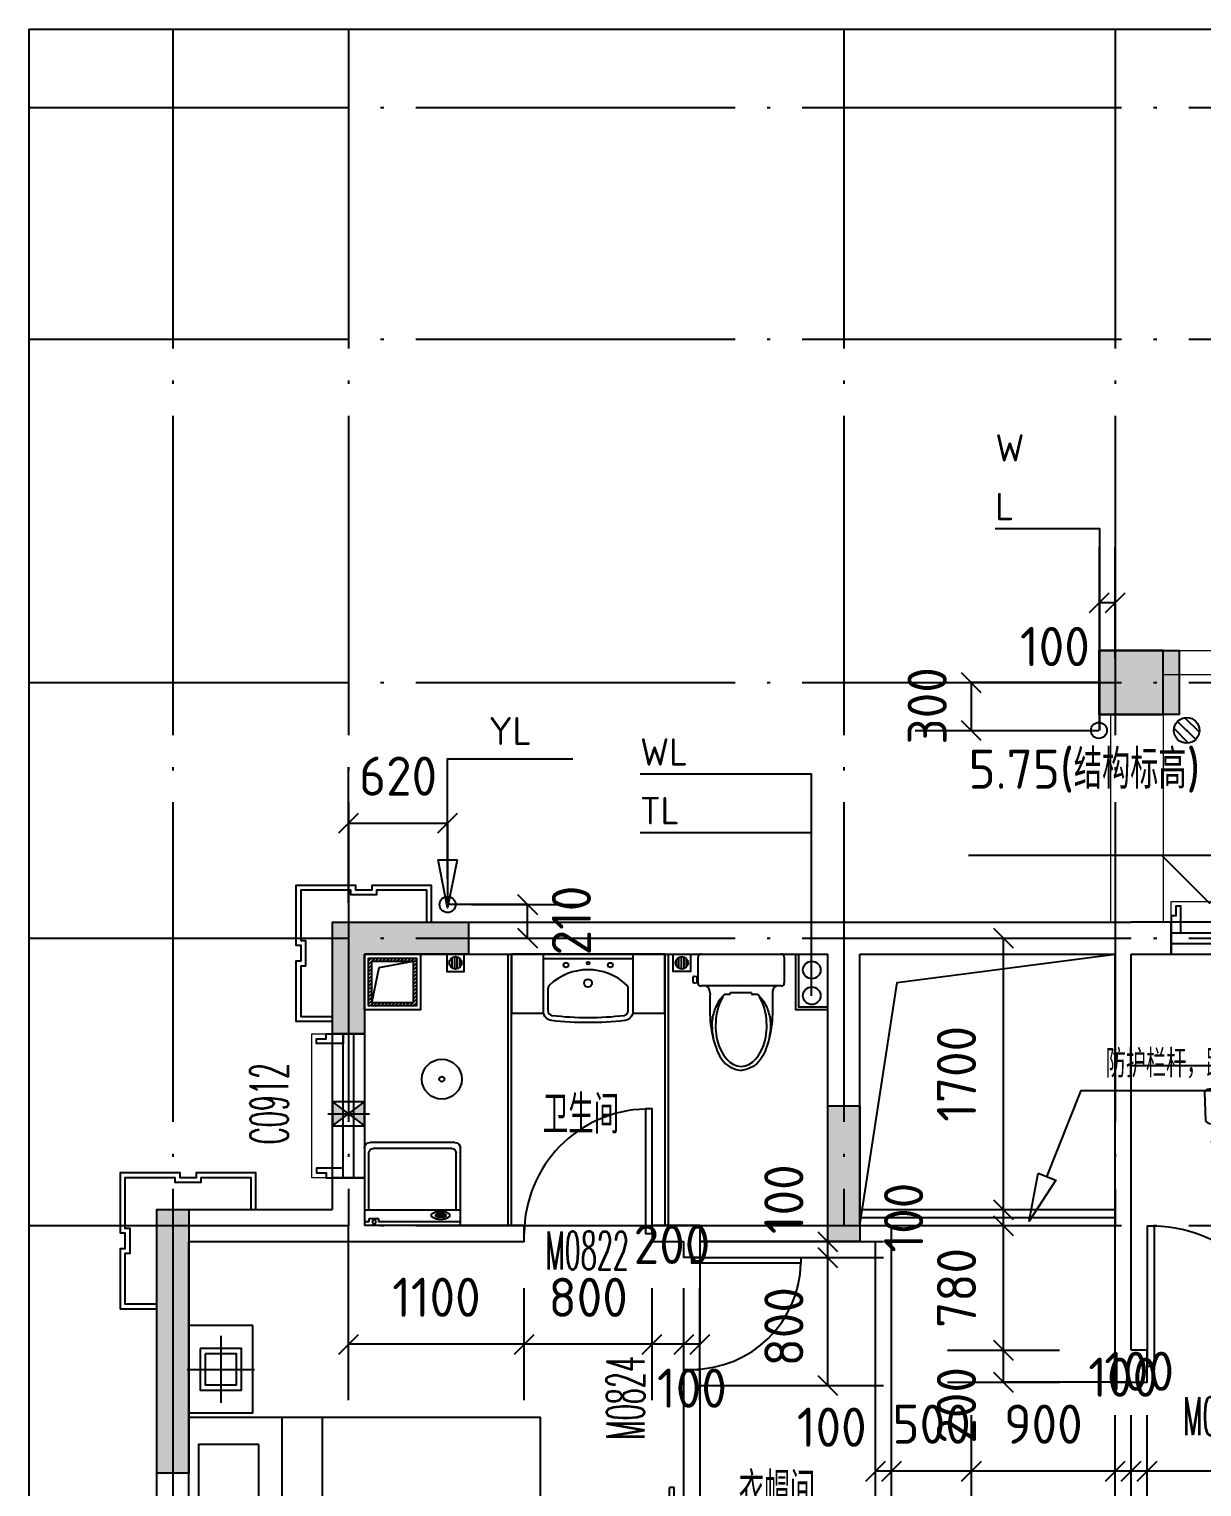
# Model space of a CAD drawing. Header units: millimetres. Extents: x -133666 to 880576, y -269375 to 86941.
# Drawn here: x -73655 to -66313, y -110025 to -100900 of the extents above; entities that cross this region are included whole.
import ezdxf
from ezdxf.enums import TextEntityAlignment as Align

# ---------------------------------------------------------------- set-up
doc = ezdxf.new("R2010")
doc.units = ezdxf.units.MM
doc.header["$LTSCALE"] = 1000
doc.linetypes.add('DASH', pattern=[0.35, 0.25, -0.1])
doc.linetypes.add('DOTE', pattern=[2.42, 2, -0.2, 0.02, -0.2])
doc.layers.get('0').update_dxf_attribs({"linetype": 'CONTINUOUS'})
doc.layers.add('0看线', color=9, linetype='CONTINUOUS', lineweight=0)
doc.layers.add('a-立面铝板造型', color=39, linetype='CONTINUOUS', lineweight=0)
for name, color, linetype in [('0石材', 30, 'CONTINUOUS'), ('0铝板', 34, 'CONTINUOUS'), ('0门窗套', 47, 'CONTINUOUS'), ('A-Lvtry', 5, 'CONTINUOUS'), ('AXIS_轴线_A', 1, 'DOTE'), ('COLU_柱墙_A', 2, 'CONTINUOUS'), ('COMP_栏杆_A', 163, 'CONTINUOUS'), ('DIM_标注_A', 3, 'CONTINUOUS'), ('DIM_标高_A', 3, 'CONTINUOUS'), ('DIM_符号_A', 3, 'CONTINUOUS'), ('EQU_厨卫设备_A', 6, 'CONTINUOUS'), ('EQU_活动家具_A', 237, 'CONTINUOUS'), ('HATCH_通用填充_A', 251, 'CONTINUOUS'), ('HOLE_厨卫空调洞口_A', 192, 'CONTINUOUS'), ('L18', 6, 'CONTINUOUS'), ('LINE_投影线_A', 7, 'CONTINUOUS'), ('LINE_细线_A', 9, 'CONTINUOUS'), ('LVTRY', 6, 'CONTINUOUS'), ('M门窗标号', 1, 'CONTINUOUS'), ('PUB_DIM', 3, 'CONTINUOUS'), ('STAIR_楼电梯_A', 9, 'CONTINUOUS'), ('TEXT_房间名称_A', 6, 'CONTINUOUS'), ('VPIPE-雨水', 4, 'DASH'), ('WALL_填充墙_A', 2, 'CONTINUOUS'), ('WIN_门窗_A', 4, 'CONTINUOUS'), ('洁具，厨具', 6, 'CONTINUOUS')]:
    doc.layers.add(name, color=color, linetype=linetype)
doc.styles.add('_TCH_DIM', font='SIMPLEX.shx', dxfattribs={"width": 0.7, "bigfont": 'GBCBIG.shx'})
doc.styles.add('_中哲汉字字母', font='ZZ中哲字母', dxfattribs={"width": 0.7, "bigfont": 'ZZ中哲汉字'})
doc.styles.add('CADReader_TextStyle', font='tssdeng.shx', dxfattribs={"height": 0.2, "bigfont": 'gbcbig.shx'})

# ---------------------------------------------------------------- blocks, each defined once
blk = doc.blocks.new('yueiaghj')
at = {"layer": '0石材'}
for points in [[(850, 4630), (850, 4860), (475, 4860), (475, 4830), (375, 4830), (375, 4860), (0, 4860), (0, 4485), (30, 4485), (30, 4385), (0, 4385), (0, 4010), (230, 4010)], [(820, 4630), (820, 4830), (505, 4830), (505, 4800), (345, 4800), (345, 4830), (30, 4830), (30, 4515), (60, 4515), (60, 4355), (30, 4355), (30, 4040), (230, 4040)], [(850, 230), (850, 0), (475, 0), (475, 30), (375, 30), (375, 0), (0, 0), (0, 375), (30, 375), (30, 475), (0, 475), (0, 850), (230, 850)], [(820, 230), (820, 30), (505, 30), (505, 60), (345, 60), (345, 30), (30, 30), (30, 345), (60, 345), (60, 505), (30, 505), (30, 820), (230, 820)]]:
    blk.add_lwpolyline(points, dxfattribs=at)
blk = doc.blocks.new('tgueuiisyeuuw')
at = {"layer": 'HATCH_通用填充_A'}
h = blk.add_hatch(color=256, dxfattribs=at)
h.dxf.hatch_style = 1
h.paths.add_polyline_path([(2740, -1590), (2740, -1990), (3140, -1990), (3140, -1590)])
at = {"layer": '0看线'}
for p, q in [((240, -1590), (240, -440)), ((310, -1590), (310, -440)), ((420, -1590), (420, -440)), ((440, -1590), (440, -440)), ((2740, -1590), (2740, -440)), ((2760, -1590), (2760, -440)), ((2870, -1590), (2870, -440)), ((2940, -1590), (2940, -440)), ((240, -1990), (240, -3870)), ((310, -3870), (310, -1990)), ((420, -3870), (420, -1990)), ((440, -1990), (440, -3870)), ((2740, -1990), (2740, -3870)), ((2760, -3870), (2760, -1990)), ((2870, -3870), (2870, -1990)), ((2940, -1990), (2940, -3870)), ((-810, -3740), (240, -3740)), ((2940, -3740), (3990, -3740)), ((-810, -3890), (240, -3890)), ((2940, -3890), (3990, -3890))]:
    blk.add_line(p, q, dxfattribs=at)
for points in [[(-1140, -4140), (-1140, -5440)], [(-810, -4140), (-810, -5440)], [(3990, -4140), (3990, -5440)], [(4320, -4140), (4320, -5440)]]:
    blk.add_lwpolyline(points, dxfattribs=at)
at = {"layer": '0铝板'}
for points in [[(990, -120), (2190, -120), (2190, -240), (990, -240), (990, -120)], [(1265, -240), (1265, -150), (1315, -150), (1315, -180), (1365, -180), (1365, -150), (1415, -150), (1415, -180), (1465, -180), (1465, -150), (1515, -150), (1515, -180), (1565, -180), (1565, -150), (1590, -150)], [(1915, -240), (1915, -150), (1865, -150), (1865, -180), (1815, -180), (1815, -150), (1765, -150), (1765, -180), (1715, -180), (1715, -150), (1665, -150), (1665, -180), (1615, -180), (1615, -150), (1590, -150)]]:
    blk.add_lwpolyline(points, dxfattribs=at)
at = {"layer": 'COLU_柱墙_A', "linetype": 'Continuous'}
for points in [[(440, -40), (440, -440), (40, -440), (40, -40), (440, -40)], [(3140, -40), (3140, -440), (2740, -440), (2740, -40), (3140, -40)], [(440, -1590), (440, -1990), (40, -1990), (40, -1590), (440, -1590)], [(3140, -1590), (3140, -1990), (2740, -1990), (2740, -1590), (3140, -1590)], [(-810, -4140), (-810, -3740), (-1210, -3740), (-1210, -4140), (-810, -4140)], [(4390, -4140), (4390, -3740), (3990, -3740), (3990, -4140), (4390, -4140)]]:
    blk.add_lwpolyline(points, dxfattribs=at)
at = {"layer": 'STAIR_楼电梯_A'}
for p, q in [((440, -1790), (1460, -1790)), ((1460, -1790), (500, -1790)), ((1440, -1790), (1440, -3870)), ((1460, -1790), (1460, -3870)), ((1720, -1790), (1460, -1790)), ((1570, -1790), (1570, -3870)), ((1610, -1790), (1570, -1790)), ((1590, -2974.2), (1590, -1790)), ((1590, -1790), (1590, -3870)), ((1590, -2974.2), (1590, -1790)), ((1590, -1790), (1590, -2974.2)), ((1590, -1790), (1590, -3870)), ((1610, -1790), (1610, -3870)), ((1720, -1790), (2740, -1790)), ((1720, -1790), (1720, -3870)), ((1730, -1790), (2680, -1790)), ((1740, -1790), (1740, -3870)), ((1440, -2050), (440, -2050)), ((1740, -2050), (2740, -2050)), ((1440, -2310), (440, -2310)), ((1740, -2310), (2740, -2310)), ((2212.1, -2615.1), (2740, -2310.3)), ((2238.9, -2715.1), (2740, -2425.8)), ((1440, -2570), (440, -2570)), ((1740, -2570), (2290.2, -2570)), ((2100.6, -2794.9), (2054.4, -2622.6)), ((2054.4, -2622.6), (2260.5, -2795.5)), ((2260.5, -2795.5), (2212.1, -2615.1)), ((2490.2, -2570), (2740, -2570)), ((1590, -2974.2), (2073.8, -2694.9)), ((1590, -3089.7), (2100.6, -2794.9)), ((1440, -2830), (440, -2830)), ((1740, -2830), (1839.8, -2830)), ((2039.8, -2830), (2740, -2830)), ((1440, -3090), (440, -3090)), ((1590, -3870), (1590, -3089.7)), ((1590, -3870), (1590, -3089.7)), ((1590, -3089.7), (1590, -3870)), ((1740, -3090), (2740, -3090)), ((1440, -3350), (440, -3350)), ((1740, -3350), (2740, -3350)), ((1440, -3610), (440, -3610)), ((1740, -3610), (2740, -3610)), ((1460, -3870), (440, -3870)), ((1720, -3870), (1460, -3870)), ((1720, -3870), (2740, -3870))]:
    blk.add_line(p, q, dxfattribs=at)
at = {"layer": 'WALL_填充墙_A', "linetype": 'Continuous'}
blk.add_lwpolyline([(2740, -440), (2740, -240), (440, -240), (440, -440), (2740, -440)], dxfattribs=at)
blk = doc.blocks.new('mct-tl')
at = {"layer": '0门窗套'}
blk.add_lwpolyline([(60, 0), (60, -166.7), (30, -166.7), (30, -106.7), (0, -106.7), (0, 0), (60, 0)], dxfattribs=at)
blk = doc.blocks.new('hgjjujsg')
at = {"layer": '0看线'}
for points in [[(5580, -396.7), (5580, -200), (6480, -200), (6480, -396.7)], [(10280, -396.7), (10280, -200), (9380, -200), (9380, -396.7)], [(396.7, -1930), (200, -1930), (200, -1030), (396.7, -1030)], [(15463.3, -2030), (15660, -2030), (15660, -1030), (15463.3, -1030)]]:
    blk.add_lwpolyline(points, dxfattribs=at)
at = {"layer": '0石材'}
for points in [[(950, -330), (950, -100), (575, -100), (575, -130), (475, -130), (475, -100), (100, -100), (100, -475), (130, -475), (130, -575), (100, -575), (100, -950), (330, -950)], [(920, -330), (920, -130), (605, -130), (605, -160), (445, -160), (445, -130), (130, -130), (130, -445), (160, -445), (160, -605), (130, -605), (130, -920), (330, -920)], [(14910, -330), (14910, -100), (15285, -100), (15285, -130), (15385, -130), (15385, -100), (15760, -100), (15760, -475), (15730, -475), (15730, -575), (15760, -575), (15760, -950), (15530, -950)], [(14940, -330), (14940, -130), (15255, -130), (15255, -160), (15415, -160), (15415, -130), (15730, -130), (15730, -445), (15700, -445), (15700, -605), (15730, -605), (15730, -920), (15530, -920)]]:
    blk.add_lwpolyline(points, dxfattribs=at)
at = {"layer": '0门窗套', "xscale": -1}
for p, rotation in [((5580, -396.7), 180), ((9380, -396.7), 180), ((396.7, -1930), 270)]:
    blk.add_blockref('mct-tl', p, dxfattribs=dict(at, rotation=rotation))
at = {"layer": '0门窗套'}
for p, rotation in [((6480, -396.7), 180), ((10280, -396.7), 180), ((15463.3, -2030), 90)]:
    blk.add_blockref('mct-tl', p, dxfattribs=dict(at, rotation=rotation))
at = {"layer": '0门窗套', "extrusion": (0, 0, -1), "xscale": -1, "zscale": -1, "rotation": 90}
blk.add_blockref('mct-tl', (-396.7, -1030), dxfattribs=at)
at = {"layer": '0门窗套', "extrusion": (0, 0, -1), "zscale": -1, "rotation": 270}
blk.add_blockref('mct-tl', (-15463.3, -1030), dxfattribs=at)
blk = doc.blocks.new('A$C43C32891')
at = {"layer": 'EQU_活动家具_A'}
for p, q in [((410, 2950), (10, 2950)), ((410, 2400), (410, 2950)), ((210, 2885), (210, 2465)), ((0, 2675), (420, 2675)), ((410, 2400), (10, 2400)), ((592.3, 2375), (592.3, 575)), ((844.1, 2375), (844.1, 575)), ((3019.3, 1015), (3019.3, 1935)), ((3019.3, 1015), (3019.3, 1935)), ((3049.3, 1935), (3019.3, 1935)), ((3049.3, 1015), (3049.3, 1935)), ((3049.3, 1856.2), (3068.2, 1856.2)), ((3068.2, 1093.8), (3068.2, 1856.2)), ((3068.2, 1856.2), (3110, 1804.4)), ((3110, 1804.4), (3110, 1145.6)), ((3068.2, 1093.8), (3110, 1145.6)), ((3049.3, 1015), (3019.3, 1015)), ((3049.3, 1093.8), (3068.2, 1093.8)), ((410, 550), (10, 550)), ((410, 550), (410, 0)), ((210, 65), (210, 485)), ((0, 275), (420, 275)), ((410, 0), (10, 0))]:
    blk.add_line(p, q, dxfattribs=at)
for points in [[(80, 2805), (80, 2545), (340, 2545), (340, 2805)], [(10, 575), (10, 2375), (2210, 2375), (2210, 575)], [(447.1, 2204.9), (70.7, 2204.9), (70.7, 1504.6), (447.1, 1504.6)], [(447.1, 745.1), (70.7, 745.1), (70.7, 1445.4), (447.1, 1445.4)], [(80, 145), (80, 405), (340, 405), (340, 145)]]:
    blk.add_lwpolyline(points, close=True, dxfattribs=at)
for points in [[(112.5, 2772.5), (112.5, 2577.5), (307.5, 2577.5), (307.5, 2772.5), (112.5, 2772.5)], [(112.5, 177.5), (112.5, 372.5), (307.5, 372.5), (307.5, 177.5), (112.5, 177.5)]]:
    blk.add_lwpolyline(points, dxfattribs=at)
blk = doc.blocks.new('A$C34F157F5')
at = {"layer": 'EQU_活动家具_A'}
for p, q in [((0, 1256.2), (1650, 1256.2, 0)), ((0, 556.2), (0, 1256.2)), ((1650, 1256.2, 0), (1650, 556.2, 0)), ((1650, 556.2, 0), (0, 556.2)), ((1262.5, 556.2, 0), (1594.6, 556.2, 0)), ((459.5, 391.3, 0), (464.5, 214.1, 0)), ((508.4, 411.6, 0), (508.9, 405, 0)), ((518.3, 394.7, 0), (533.3, 219.1, 0)), ((982.5, 394.7, 0), (967.4, 219.1, 0)), ((992.4, 411.6, 0), (991.8, 405, 0)), ((992.4, 411.6, 0), (992, 405.1, 0)), ((1041.3, 391.3, 0), (1036.2, 214.1, 0))]:
    blk.add_line(p, q, dxfattribs=at)
for centre, major_axis, start_param, end_param in [((609.2, 419.5, 0), (101.2, 0), 1.851945, 3.228859), ((750.4, -118.6, 0), (-713.4, 0), 4.472843, 4.951935), ((891.6, 419.5, 0), (-101.2, 0), 3.054326, 4.43124), ((489.7, 382.1, 0), (31.9, 0), 0.454538, 2.814934), ((1011.1, 382.1, 0), (-31.9, 0), 3.468251, 5.828647), ((498, 226.4, 0), (36.2, 0), 3.528295, 6.058626), ((726.5, 228.6, 0), (202.4, 0), 3.269608, 3.599082), ((777.1, 228.6, 0), (-202.4, 0), 2.68114, 3.000304), ((1002.7, 226.4, 0), (36.2, 0), 3.366152, 5.896483), ((590.7, 80, 0), (-87.4, 0), -1.040344, 1.040344), ((750.4, 633.2, 0), (574.5, 0), 4.349517, 5.075261), ((910.1, 80, 0), (-87.4, 0), 2.101249, 4.181937), ((750.4, 1428.4, 0), (1581.5, 0), 4.583073, 4.841705)]:
    blk.add_ellipse(centre, major_axis=major_axis, ratio=0.903226, start_param=start_param, end_param=end_param, dxfattribs=at)
blk = doc.blocks.new('卫生间排气孔')
at = {"ltscale": 0.1}
for points in [[(-100, -75), (0, 0), (-100, 75)], [(100, -75), (0, 0), (100, 75)]]:
    blk.add_hatch(color=256, dxfattribs=at).paths.add_polyline_path(points)
for p, q in [((130, 0), (-130, 0)), ((100, 75), (-100, -75)), ((100, -75), (-100, 75))]:
    blk.add_line(p, q, dxfattribs=at)
blk.add_lwpolyline([(100, -75), (-100, -75), (-100, 75), (100, 75)], close=True, dxfattribs=at)
blk = doc.blocks.new('烟道')
at = {"layer": 'LVTRY', "ltscale": 5}
h = blk.add_hatch(dxfattribs=at)
h.set_pattern_fill('ANSI31', color=256, scale=10)
h.set_pattern_definition([(45, (0, 0), (-11.22532015, 11.22532015), [])])
h.paths.add_polyline_path([(307693, 358140), (307693, 357840), (307993, 357840), (307993, 358140)])
h.paths.add_polyline_path([(307973, 358120), (307973, 357860), (307713, 357860), (307713, 358120)], flags=16)
at = {"layer": 'LINE_投影线_A'}
blk.add_lwpolyline([(307713, 357860), (307759.5, 358081), (307973, 358120)], dxfattribs=at)
at = {"layer": 'LVTRY', "ltscale": 5}
for points in [[(307668, 358165), (308018, 358165), (308018, 357815), (307668, 357815)], [(307693, 358140), (307993, 358140), (307993, 357840), (307693, 357840)], [(307713, 358120), (307973, 358120), (307973, 357860), (307713, 357860)]]:
    blk.add_lwpolyline(points, close=True, dxfattribs=at)
blk = doc.blocks.new('座便')
for p, q in [((-270, -200), (-270, -40)), ((-250, -20), (250, -20)), ((270, -40), (270, -200)), ((-303.5, -170.5), (-303.5, -190.2)), ((-303.5, -170.5), (-303.5, -190.2)), ((-270, -162.3), (-292.7, -160.5)), ((-270, -162.3), (-292.7, -160.5)), ((-276.1, -198.8), (-276.1, -161.8)), ((-276.1, -198.8), (-276.1, -161.8)), ((-292.7, -200.1), (-270, -198.4)), ((-292.7, -200.1), (-270, -198.4)), ((-221.7, -220), (-250, -220)), ((221.7, -220), (-221.7, -220)), ((221.7, -220), (-221.7, -220)), ((-77.3, -272.6), (-100.5, -272.6)), ((-77.3, -272.6), (-100.5, -272.6)), ((-69.3, -262), (-69.3, -264.6)), ((65.1, -262), (-69.3, -262)), ((-69.3, -262), (-69.3, -264.6)), ((65.1, -262), (-69.3, -262)), ((65.1, -264.6), (65.1, -262)), ((65.1, -264.6), (65.1, -262)), ((100.5, -272.6), (73.1, -272.6)), ((100.5, -272.6), (73.1, -272.6)), ((250, -220), (221.7, -220))]:
    blk.add_line(p, q)
for centre, radius, start, end in [((-250, -40), 20, 90, 180), ((250, -40), 20, 0, 90), ((250, -40), 20, 0, 90), ((-293.5, -170.5), 10, 85.56158, 180), ((-293.5, -170.5), 10, 85.56158, 180), ((-293.5, -190.2), 10, 180, 274.43842), ((-293.5, -190.2), 10, 180, 274.43842), ((-250, -200), 20, 180, 270), ((-238.3, -260.4), 43.7, 351.37849, 67.65047), ((-100.5, -280.6), 8, 90, 145.22779), ((-100.5, -280.6), 8, 90, 145.22779), ((-77.3, -264.6), 8, 270, 0), ((-77.3, -264.6), 8, 270, 0), ((73.1, -264.6), 8, 180, 270), ((73.1, -264.6), 8, 180, 270), ((100.5, -280.6), 8, 34.77221, 90), ((100.5, -280.6), 8, 34.77221, 90), ((238.3, -260.4), 43.7, 112.34953, 188.62151), ((250, -200), 20, 270, 0)]:
    blk.add_arc(centre, radius, start, end)
blk.add_ellipse((0, -466.8), major_axis=(0, 256.5), ratio=0.624298, start_param=0.73236, end_param=5.550825)
for points, knots in [([(-195.1, -266.9), (-196.6, -324.4), (-199.4, -436.2), (-170.6, -586.5), (-119.1, -698.5), (-49.6, -739.9), (-14.2, -746.4), (0, -749)], [0, 0, 0, 0, 171.873008, 333.949451, 459.747669, 524.048243, 567.39816, 567.39816, 567.39816, 567.39816]), ([(195.1, -266.9), (196.6, -324.4), (199.4, -436.2), (170.6, -586.5), (119.1, -698.5), (49.6, -739.9), (14.2, -746.4), (0, -749)], [0, 0, 0, 0, 171.873008, 333.949451, 459.747669, 524.048243, 567.39816, 567.39816, 567.39816, 567.39816]), ([(-107.1, -276), (-116.1, -285.9), (-144.6, -317.3), (-174.9, -382.8), (-187.7, -466.4), (-179.2, -520.4), (-175, -546.4)], [0, 0, 0, 0, 40.186691, 126.909564, 211.63779, 290.070492, 290.070492, 290.070492, 290.070492]), ([(-107.1, -276), (-116.1, -285.9), (-144.6, -317.3), (-174.9, -382.8), (-187.7, -466.4), (-179.2, -520.4), (-175, -546.4)], [0, 0, 0, 0, 40.186691, 126.909564, 211.63779, 290.070492, 290.070492, 290.070492, 290.070492]), ([(107.1, -276), (116.1, -285.9), (144.6, -317.3), (174.9, -382.8), (187.7, -466.4), (179.2, -520.4), (175, -546.4)], [0, 0, 0, 0, 40.186691, 126.909564, 211.63779, 290.070492, 290.070492, 290.070492, 290.070492]), ([(107.1, -276), (116.1, -285.9), (144.6, -317.3), (174.9, -382.8), (187.7, -466.4), (179.2, -520.4), (175, -546.4)], [0, 0, 0, 0, 40.186691, 126.909564, 211.63779, 290.070492, 290.070492, 290.070492, 290.070492])]:
    blk.add_open_spline(points, degree=3, knots=knots)
blk = doc.blocks.new('A$C1AB4679B')
at = {"layer": '洁具，厨具'}
for p, q in [((0, 520), (600, 520)), ((0, 520), (0, 34)), ((0, 495.6), (512.5, 495.6)), ((90.6, 460.1), (90.6, 452.9)), ((154.4, 460.9), (154.3, 452.9)), ((512.5, 475.3), (512.5, 496.2)), ((570.4, 475.3), (512.5, 475.3)), ((570.4, 496.2), (570.4, 475.3)), ((570.4, 495.6), (600, 495.6)), ((600, 34), (600, 520)), ((600, 421.5), (0, 421.5)), ((26.2, 421.8), (26.2, 64.6)), ((102.2, 443.1), (102.2, 454.4)), ((102.2, 454.4), (147.1, 454.4)), ((147.1, 443.1), (102.2, 443.1)), ((147.1, 454.4), (147.1, 443.1)), ((573.8, 421.8), (573.8, 64.6)), ((54.1, 37.4), (545.9, 37.4)), ((34.8, 0), (565.2, 0))]:
    blk.add_line(p, q, dxfattribs=at)
at = {"layer": '洁具，厨具', "extrusion": (0, 0, -1)}
for centre, major_axis, start_param, end_param in [((79.6, 455.7), (13.3, 0), 3.141593, 3.873931), ((100.7, 437.1), (-41.6, 0), 0.732338, 1.139097), ((114.9, 407.1), (75.5, 0), 4.28069, 4.523836), ((93.4, 460.1), (2.81, 0), 3.141593, 4.155445), ((107.1, 438.5), (28.7, 0), 4.155445, 4.45996), ((107.1, 431.4), (28.7, 0), 4.155445, 4.45996), ((116.3, 403.5), (65.7, 0), 4.45996, 4.605954), ((116.3, 396.4), (-65.7, 0), 1.318367, 1.464361), ((124.2, 359.2), (-125.2, 0), 1.382244, 1.570796), ((122.5, 347.3), (123.5, 0), 4.605954, 4.712389), ((122.5, 340.1), (123.5, 0), 4.605954, 4.712389), ((122.5, 347.3), (-123.5, 0), 1.570796, 1.677231), ((122.5, 340.1), (-123.5, 0), 1.570796, 1.677231), ((124.2, 359.2), (125.2, 0), -1.570796, -1.382244), ((128.6, 403.5), (-65.7, 0), 1.677231, 1.823226), ((128.6, 396.4), (65.7, 0), -1.464361, -1.318367), ((137.8, 438.5), (-28.7, 0), 1.823226, 2.127741), ((137.8, 431.4), (-28.7, 0), 1.823226, 2.127741), ((133.5, 407.1), (-75.5, 0), 1.759349, 2.002495), ((151.5, 460.1), (-2.81, 0), 2.127741, 3.141593), ((151.5, 460.1), (-2.81, 0), 3.141593, 3.4548), ((147.7, 437.1), (41.6, 0), -1.139097, -0.732338), ((168.8, 455.7), (13.3, 0), -0.732338, 0), ((539.9, 496.2), (12.2, 0), 3.141593, 9.424778), ((79.6, 455.7), (13.3, 0), 2.409254, 3.141593), ((100.7, 474.3), (-41.6, 0), -1.139097, -0.732338), ((114.9, 504.3), (75.5, 0), 1.759349, 2.002495), ((93.4, 452.9), (2.81, 0), 3.141593, 4.155445), ((93.4, 452.9), (2.81, 0), 2.127741, 3.141593), ((107.1, 474.5), (28.7, 0), 1.823226, 2.127741), ((116.3, 509.4), (-65.7, 0), -1.35331, -1.318367), ((124.2, 552.2), (-125.2, 0), 4.712389, 4.900942), ((124.2, 552.2), (125.2, 0), 1.382244, 1.570796), ((137.8, 474.5), (28.7, 0), 1.013852, 1.240658), ((133.5, 504.3), (-75.5, 0), 4.28069, 4.523836), ((151.5, 452.9), (-2.81, 0), 2.127741, 3.141593), ((151.5, 452.9), (-2.81, 0), 3.141593, 4.155445), ((147.7, 474.3), (41.6, 0), 0.732338, 1.139097), ((168.8, 455.7), (-13.3, 0), 3.141593, 3.873931), ((34.8, 34), (-34.8, 0), 4.712389, 6.283185), ((54.1, 64.6), (-27.8, 0), -1.570796, 0), ((545.9, 64.6), (-27.8, 0), 3.141593, 4.712389), ((565.2, 34), (-34.8, 0), 3.141593, 4.712389)]:
    blk.add_ellipse(centre, major_axis=major_axis, ratio=0.978714, start_param=start_param, end_param=end_param, dxfattribs=at)
blk = doc.blocks.new('fhhrthrtjrtjrt')
at = {"layer": 'EQU_厨卫设备_A'}
h = blk.add_hatch(dxfattribs=at)
h.set_pattern_fill('ANSI31', color=256, scale=10, angle=225, style=0)
h.set_pattern_definition([(270, (211505.133, -5066206.199), (-15.875, -9e-15), [])])
edge = h.paths.add_edge_path()
edge.add_arc((-292970.6, 324146), 39.3, 180, 540)
h = blk.add_hatch(dxfattribs=at)
h.set_pattern_fill('ANSI31', color=256, scale=10, angle=225, style=0)
h.set_pattern_definition([(270, (193430.301, -5066206.199), (-15.875, -9e-15), [])])
edge = h.paths.add_edge_path()
edge.add_arc((-291554.1, 324146), 39.3, 0, 360, ccw=False)
at = {"layer": 'COMP_栏杆_A'}
for p, q in [((-290440.3, 322601), (-288840.3, 322601)), ((-290440.3, 322551), (-288840.3, 322551)), ((-290440.3, 322501), (-288840.3, 322501))]:
    blk.add_line(p, q, dxfattribs=at)
at = {"layer": 'EQU_厨卫设备_A'}
for p, q in [((-288381.6, 325521.8), (-288472.1, 325612.3)), ((-288336.4, 325544.5), (-288449.5, 325657.6)), ((-288313.7, 325589.7), (-288404.2, 325680.2)), ((-292640.3, 322501), (-292640.3, 324201)), ((-292620.3, 322501), (-292620.3, 324201)), ((-291660.3, 324201), (-291660.3, 322501)), ((-291640.3, 324201), (-291640.3, 322501))]:
    blk.add_line(p, q, dxfattribs=at)
for points in [[(-292915.6, 324201), (-293025.6, 324201), (-293025.6, 324091), (-292915.6, 324091)], [(-291609.1, 324201), (-291499.1, 324201), (-291499.1, 324091), (-291609.1, 324091)]]:
    blk.add_lwpolyline(points, close=True, dxfattribs=at)
for points in [[(-291861.1, 323831), (-291660.3, 323831), (-291660.3, 324201), (-292620.3, 324201), (-292620.3, 323831), (-292419.5, 323831)], [(-290640.3, 323851), (-290840.3, 323851), (-290840.3, 324201)], [(-290640.3, 323869), (-290822.3, 323869), (-290822.3, 324201)]]:
    blk.add_lwpolyline(points, dxfattribs=at)
for centre, radius in [((-288392.9, 325601), 80), ((-292970.6, 324146), 39.3), ((-291554.1, 324146), 39.3), ((-290740.3, 324101), 55), ((-290740.3, 323940), 55), ((-293056.6, 323418), 125), ((-293056.6, 323418), 16)]:
    blk.add_circle(centre, radius, dxfattribs=at)
blk.add_point((-288392.9, 325601), dxfattribs=at)
at = {"layer": 'LINE_细线_A'}
blk.add_lwpolyline([(-290440.3, 322501), (-290205.3, 324023.1), (-288840.3, 324201)], dxfattribs=at)
at = {"layer": 'VPIPE-雨水', "linetype": 'Continuous'}
blk.add_circle((-288942.9, 325601, 0), 50, dxfattribs=at)
at = {"layer": 'WALL_填充墙_A', "linetype": 'Continuous'}
for points in [[(-293540.3, 324201), (-293540.3, 323701), (-293740.3, 323701), (-293740.3, 324401)], [(-293740.3, 324401), (-290540.3, 324401)], [(-290540.3, 324401), (-288740.3, 324401)], [(-288740.3, 324201), (-288490.3, 324201), (-288490.3, 324401), (-288740.3, 324401)], [(-293540.3, 324201), (-290640.3, 324201)], [(-290640.3, 322501), (-290640.3, 324201)], [(-290440.3, 322501), (-290440.3, 324201)], [(-290440.3, 324201), (-288840.3, 324201)], [(-288840.3, 321521), (-288840.3, 324201)], [(-288740.3, 321721), (-288740.3, 324201)], [(-293740.3, 322601), (-293740.3, 322801), (-293540.3, 322801), (-293540.3, 322501)], [(-294840.3, 318201), (-294840.3, 322601)], [(-294840.3, 322601), (-293740.3, 322601)], [(-293640.3, 322401), (-292540.3, 322401), (-292540.3, 322501), (-293540.3, 322501)], [(-291440.3, 322501), (-291740.3, 322501), (-291740.3, 322401), (-291540.3, 322401)], [(-291440.3, 322501), (-290640.3, 322501)], [(-290440.3, 322501), (-290240.3, 322501)], [(-290240.3, 319641), (-290240.3, 322501)], [(-294640.3, 318401), (-294640.3, 322401)], [(-294640.3, 322401), (-293640.3, 322401)], [(-291440.3, 322401), (-291440.3, 322301), (-291540.3, 322301), (-291540.3, 322401)], [(-291440.3, 322401), (-290540.3, 322401)], [(-290540.3, 322401), (-290340.3, 322401)], [(-290340.3, 319641), (-290340.3, 322401)], [(-288840.3, 321521), (-288640.5, 321521), (-288640.5, 321721), (-288740.3, 321721)], [(-291540.3, 319541), (-291540.3, 321601), (-291440.3, 321601), (-291440.3, 319641)]]:
    blk.add_lwpolyline(points, dxfattribs=at)
at = {"layer": 'WIN_门窗_A', "linetype": 'Continuous'}
for points in [[(-287590.3, 324201), (-287590.3, 324401), (-288490.3, 324401), (-288490.3, 324201), (-287590.3, 324201)], [(-288490.3, 324334.4), (-287590.3, 324334.4)], [(-288490.3, 324267.7), (-287590.3, 324267.7)], [(-293540.3, 323701), (-293540.3, 322801), (-293740.3, 322801), (-293740.3, 323701), (-293540.3, 323701)], [(-293673.6, 322801), (-293673.6, 323701)], [(-293606.9, 322801), (-293606.9, 323701)], [(-291740.3, 322451), (-291740.3, 323231), (-291780.3, 323231), (-291780.3, 322451), (-291740.3, 322451)], [(-288595.5, 321621), (-288595.5, 322498.5), (-288640.5, 322498.5), (-288640.5, 321621), (-288595.5, 321621)], [(-290807.8, 322301), (-290807.8, 322266), (-291490.3, 322266), (-291490.3, 322301), (-290807.8, 322301)]]:
    blk.add_lwpolyline(points, dxfattribs=at)
for centre, radius, start, end in [((-291760.3, 322451), 780, 91.46928, 180), ((-288618, 321621), 877.5, 0, 88.53072), ((-291490.3, 322283.5), 682.5, 270, 358.53072)]:
    blk.add_arc(centre, radius, start, end, dxfattribs=at)
at = {"layer": '洁具，厨具'}
for p, q in [((-291860.3, 324172), (-292420.3, 324172)), ((-292391.6, 323844.6), (-292391.6, 323986.4)), ((-291889.4, 323844.6), (-291889.4, 323986.7))]:
    blk.add_line(p, q, dxfattribs=at)
blk.add_lwpolyline([(-291909.9, 323784.7, -0.056951), (-292370.6, 323784.7, -0.381268), (-292420.3, 323840.4), (-292420.3, 324201), (-291860.3, 324201), (-291860.3, 323840.4, -0.381268)], format="xyb", close=True, dxfattribs=at)
for centre, radius in [((-292279.2, 324132), 15), ((-292140.3, 324144.3), 8), ((-292001.4, 324132), 15), ((-292141.2, 324019.5), 24.9)]:
    blk.add_circle(centre, radius, dxfattribs=at)
for centre, radius, start, end in [((-292140.3, 323749), 353.9, 46.84566, 133.24191), ((-292363.6, 323986.4), 28, 133.24191, 180), ((-291917.4, 323986.7), 28, 0, 46.84566), ((-292363.6, 323844.6), 28, 180, 263.48777), ((-292140.3, 325800.6), 1996.7, 263.48777, 276.50159), ((-291917.4, 323844.6), 28, 276.50159, 0)]:
    blk.add_arc(centre, radius, start, end, dxfattribs=at)
at = {"layer": 'A-Lvtry'}
blk.add_blockref('座便', (-291182.3, 324221), dxfattribs=at)
at = {"layer": 'a-立面铝板造型', "rotation": 180}
blk.add_blockref('A$C1AB4679B', (-292940.3, 323021), dxfattribs=at)
at = {"layer": 'EQU_活动家具_A'}
for name, p in [('A$C34F157F5', (-288740.3, 322944.9)), ('A$C43C32891', (-294650.3, 318926))]:
    blk.add_blockref(name, p, dxfattribs=at)
at = {"layer": 'HOLE_厨卫空调洞口_A', "xscale": -1}
blk.add_blockref('卫生间排气孔', (-293640.3, 323201), dxfattribs=at)
at = {"layer": 'LINE_投影线_A', "extrusion": (0, 0, -1), "xscale": -1, "zscale": -1}
blk.add_blockref('烟道', (601208.3, -33964), dxfattribs=at)
blk = doc.blocks.new('J54J6K6K')
at = {"layer": 'DIM_标注_A', "linetype": 'Continuous'}
for points in [[(-288939.9, 326051), (-288939.9, 326751)], [(-288840.3, 326051), (-288840.3, 326751)], [(-289001.8, 326339.2), (-288878.1, 326462.9)], [(-288902.2, 326339.2), (-288778.4, 326462.9)], [(-288939.9, 325601), (-288939.9, 326401), (-288840.3, 326401), (-288840.3, 325601)], [(-289804.8, 325962.9), (-289681.1, 325839.2)], [(-290092.9, 325901), (-289392.9, 325901)], [(-288942.9, 325901), (-289742.9, 325901), (-289742.9, 325601), (-288942.9, 325601)], [(-290092.9, 325601), (-289392.9, 325601)], [(-289804.8, 325662.9), (-289681.1, 325539.2)], [(-291440.3, 322501), (-291440.3, 321758.5), (-293640.3, 321758.5), (-293640.3, 322501)], [(-291440.3, 321501.1), (-290640.3, 321501.1), (-290640.3, 322401), (-291440.3, 322401)], [(-290990.3, 322401), (-290290.3, 322401)], [(-290702.2, 322462.9), (-290578.4, 322339.2)], [(-290702.2, 322363), (-290578.4, 322239.2)], [(-290990.3, 322301.1), (-290290.3, 322301.1)], [(-293640.3, 321408.5), (-293640.3, 322108.5)], [(-292540.3, 321408.5), (-292540.3, 322108.5)], [(-291740.3, 321408.5), (-291740.3, 322108.5)], [(-291540.3, 321408.5), (-291540.3, 322108.5)], [(-291440.3, 321408.5), (-291440.3, 322108.5)], [(-293702.2, 321696.6), (-293578.4, 321820.3)], [(-292602.2, 321696.6), (-292478.4, 321820.3)], [(-291802.2, 321696.6), (-291678.4, 321820.3)], [(-291602.2, 321696.6), (-291478.4, 321820.3)], [(-291502.2, 321696.6), (-291378.4, 321820.3)], [(-286140.3, 321764.1), (-286140.3, 320964.1), (-290340.3, 320964.1), (-290340.3, 321764.1)], [(-290990.3, 321501.1), (-290290.3, 321501.1)], [(-290702.2, 321563), (-290578.4, 321439.2)], [(-290340.3, 320614.1), (-290340.3, 321314.1)], [(-290240.3, 320614.1), (-290240.3, 321314.1)], [(-289740.3, 320614.1), (-289740.3, 321314.1)], [(-288840.3, 320614.1), (-288840.3, 321314.1)], [(-288740.3, 320614.1), (-288740.3, 321314.1)], [(-288640.5, 320614.1), (-288640.5, 321314.1)], [(-290402.2, 320902.2), (-290278.4, 321026)], [(-290302.2, 320902.2), (-290178.4, 321026)], [(-289802.2, 320902.2), (-289678.4, 321026)], [(-288902.2, 320902.2), (-288778.4, 321026)], [(-288802.2, 320902.2), (-288678.4, 321026)], [(-288702.3, 320902.2), (-288578.6, 321026)]]:
    blk.add_lwpolyline(points, dxfattribs=at)
at = {"layer": 'DIM_标高_A', "linetype": 'Continuous'}
blk.add_lwpolyline([(-289759.2, 324819.3), (-287950.2, 324819.3), (-288250.2, 324519.3), (-288550.2, 324819.3)], dxfattribs=at)
at = {"layer": 'DIM_符号_A', "linetype": 'Continuous'}
for points in [[(-289591.3, 326865.1), (-288939.9, 326865.1), (-288939.9, 325601)], [(-291815.2, 325329.1), (-290744.2, 325329.1), (-290744.2, 323940)], [(-291815.2, 324961.6), (-290744.2, 324961.6)], [(-289268.1, 322806.8), (-289053.3, 323347.1), (-287090.3, 323347.1)], [(-289323.8, 322829), (-289212.3, 322784.7), (-289378.9, 322528), (-289323.8, 322829)]]:
    blk.add_lwpolyline(points, dxfattribs=at)
at = {"layer": 'PUB_DIM', "linetype": 'Continuous'}
for points in [[(-289602.2, 324362.9), (-289478.4, 324239.2)], [(-289890.3, 324301), (-289190.3, 324301)], [(-288740.3, 321521), (-289540.3, 321521), (-289540.3, 324301), (-288740.3, 324301)], [(-289890.3, 322601), (-289190.3, 322601)], [(-289602.2, 322662.9), (-289478.4, 322539.2)], [(-289890.3, 322501), (-289190.3, 322501)], [(-289602.2, 322562.9), (-289478.4, 322439.2)], [(-289602.2, 321782.9), (-289478.4, 321659.2)], [(-289890.3, 321721), (-289190.3, 321721)], [(-289602.2, 321582.9), (-289478.4, 321459.2)], [(-289890.3, 321521), (-289190.3, 321521)]]:
    blk.add_lwpolyline(points, dxfattribs=at)
at = {"layer": 'DIM_标注_A', "color": 7, "style": 'CADReader_TextStyle'}
for s, rotation, p in [('100', 360.00001, (-289217.9, 326126)), ('300', 90, (-290017.9, 325754.6)), ('100', 90, (-290915.3, 322666)), ('200', 360.00001, (-291615.3, 322383.5)), ('1100', 360.00001, (-293090.3, 322052.5)), ('800', 360.00001, (-292140.3, 322052.5)), ('800', 90, (-290915.3, 321868.1)), ('100', 360.00001, (-291490.3, 321483.5))]:
    blk.add_text(s, height=245, rotation=rotation, dxfattribs=at).set_placement(p, align=Align.MIDDLE)
for s, p in [('100', (-288790.3, 321552.1)), ('100', (-288690.4, 321589.1)), ('100', (-290615.3, 321239.1)), ('500', (-289990.3, 321258.1)), ('900', (-289290.3, 321258.1))]:
    blk.add_text(s, height=245, dxfattribs=at).set_placement(p, align=Align.MIDDLE)
at = {"layer": 'DIM_标高_A', "color": 7, "style": 'CADReader_TextStyle'}
blk.add_text('5.75(结构标高)', height=245, dxfattribs=at).set_placement((-289759.3, 325480.8), align=Align.TOP_LEFT)
at = {"layer": 'DIM_符号_A', "style": 'CADReader_TextStyle'}
for s, p in [('W', (-289591.3, 327232.6)), ('L', (-289591.3, 326865.1)), ('WL', (-291815.2, 325329.1)), ('TL', (-291815.2, 324961.6))]:
    blk.add_text(s, height=171.5, dxfattribs=at).set_placement(p, align=Align.BOTTOM_LEFT)
at = {"layer": 'DIM_符号_A', "color": 7, "style": 'CADReader_TextStyle'}
blk.add_text('防护栏杆，距可踏面1100高', height=175, dxfattribs=at).set_placement((-288071.8, 323522.1), align=Align.MIDDLE)
at = {"layer": 'PUB_DIM', "color": 7, "style": 'CADReader_TextStyle'}
for s, p in [('1700', (-289834.3, 323451)), ('100', (-290165.3, 322551)), ('780', (-289834.3, 322111)), ('200', (-289834.3, 321376))]:
    blk.add_text(s, height=245, rotation=449.99999, dxfattribs=at).set_placement(p, align=Align.MIDDLE)
blk = doc.blocks.new('h54j54j45j4m')
at = {"layer": 'TEXT_房间名称_A', "style": '_中哲汉字字母', "width": 0.7}
for s, p in [('卫生间', (-292425, 323076.5, 0)), ('衣帽间', (-291197.3, 320717.6))]:
    blk.add_text(s, height=240, dxfattribs=at).set_placement(p)
blk = doc.blocks.new('554y54y')
at = {"layer": 'M门窗标号', "style": '_TCH_DIM', "width": 0.494118}
for s, p in [('C0912', (-294018.6, 323010.5)), ('M0824', (-291788.1, 321161))]:
    blk.add_text(s, height=238, rotation=90, dxfattribs=at).set_placement(p)
for s, p in [('M0822', (-292408.7, 322226.5)), ('M0924', (-288415.6, 321189.3))]:
    blk.add_text(s, height=238, dxfattribs=at).set_placement(p)
blk = doc.blocks.new('A$C2E3860E6')
at = {"layer": 'HATCH_通用填充_A'}
h = blk.add_hatch(color=256, dxfattribs=at)
h.dxf.hatch_style = 1
h.paths.add_polyline_path([(39600, 200), (40000, 200), (40000, 0), (39400, 0), (39400, 850), (39600, 850)])
h.paths.add_polyline_path([(46600, 200), (46200, 200), (46200, 0), (46800, 0), (46800, 850), (46600, 850)])
h.paths.add_polyline_path([(22400, 200), (22800, 200), (22800, 0), (22200, 0), (22200, 850), (22400, 850)])
h.paths.add_polyline_path([(29400, 200), (29000, 200), (29000, 0), (29600, 0), (29600, 850), (29400, 850)])
h.paths.add_polyline_path([(41950, 15750), (41450, 15750), (41450, 15350), (41950, 15350)])
h.paths.add_polyline_path([(44750, 15750), (44250, 15750), (44250, 15350), (44750, 15350)])
h.paths.add_polyline_path([(38600, 9900), (38600, 10750), (38800, 10750), (38800, 9900)])
h.paths.add_polyline_path([(47600, 9900), (47600, 10750), (47400, 10750), (47400, 9900)])
h.paths.add_polyline_path([(41950, 17300), (41450, 17300), (41450, 16900), (41950, 16900)])
h.paths.add_polyline_path([(44750, 17300), (44250, 17300), (44250, 16900), (44750, 16900)])
h.paths.add_polyline_path([(40800, 13600), (40300, 13600), (40300, 13200), (40800, 13200)])
h.paths.add_polyline_path([(45900, 13600), (45400, 13600), (45400, 13200), (45900, 13200)])
h.paths.add_polyline_path([(35700, 11700), (35700, 11200), (35500, 11200), (35500, 11900), (36350, 11900), (36350, 11700)])
h.paths.add_polyline_path([(34600, 9900), (34600, 8450), (34400, 8450), (34400, 10100), (34600, 10100)])
h.paths.add_polyline_path([(35150, 5900), (34600, 5900), (34600, 6550), (34400, 6550), (34400, 5700), (35150, 5700)])
h.paths.add_polyline_path([(43200, 5900), (43000, 5900), (43000, 5050), (43200, 5050)])
h.paths.add_polyline_path([(43850, 11700), (43850, 11300), (44050, 11300), (44050, 11900), (42150, 11900), (42150, 9900), (44050, 9900), (44050, 10500), (43850, 10500), (43850, 10100), (42350, 10100), (42350, 11700)])
h.paths.add_polyline_path([(50500, 11700), (50500, 11200), (50700, 11200), (50700, 11900), (49850, 11900), (49850, 11700)])
h.paths.add_polyline_path([(51600, 9900), (51600, 8450), (51800, 8450), (51800, 10100), (51600, 10100)])
h.paths.add_polyline_path([(51050, 5900), (51600, 5900), (51600, 6550), (51800, 6550), (51800, 5700), (51050, 5700)])
h.paths.add_polyline_path([(24750, 15750), (24250, 15750), (24250, 15350), (24750, 15350)])
h.paths.add_polyline_path([(27550, 15750), (27050, 15750), (27050, 15350), (27550, 15350)])
h.paths.add_polyline_path([(21400, 9900), (21400, 10750), (21600, 10750), (21600, 9900)])
h.paths.add_polyline_path([(30400, 9900), (30400, 10750), (30200, 10750), (30200, 9900)])
h.paths.add_polyline_path([(24750, 17300), (24250, 17300), (24250, 16900), (24750, 16900)])
h.paths.add_polyline_path([(27550, 17300), (27050, 17300), (27050, 16900), (27550, 16900)])
h.paths.add_polyline_path([(23600, 13600), (23100, 13600), (23100, 13200), (23600, 13200)])
h.paths.add_polyline_path([(28700, 13600), (28200, 13600), (28200, 13200), (28700, 13200)])
h.paths.add_polyline_path([(18500, 11700), (18500, 11200), (18300, 11200), (18300, 11900), (19150, 11900), (19150, 11700)])
h.paths.add_polyline_path([(17400, 9900), (17400, 8450), (17200, 8450), (17200, 10100), (17400, 10100)], flags=17)
h.paths.add_polyline_path([(17950, 5900), (17400, 5900), (17400, 6550), (17200, 6550), (17200, 5700), (17950, 5700)])
h.paths.add_polyline_path([(26000, 5900), (25800, 5900), (25800, 5050), (26000, 5050)])
h.paths.add_polyline_path([(25150, 11700), (25150, 11300), (24950, 11300), (24950, 11900), (26850, 11900), (26850, 9900), (24950, 9900), (24950, 10500), (25150, 10500), (25150, 10100), (26650, 10100), (26650, 11700)])
h.paths.add_polyline_path([(33300, 11700), (33300, 11200), (33500, 11200), (33500, 11900), (32650, 11900), (32650, 11700)])
h.paths.add_polyline_path([(34400, 9900), (34400, 8450), (34600, 8450), (34600, 10100), (34400, 10100)])
h.paths.add_polyline_path([(33850, 5900), (34400, 5900), (34400, 6550), (34600, 6550), (34600, 5700), (33850, 5700)])
h.paths.add_polyline_path([(9850, 15750), (10350, 15750), (10350, 15350), (9850, 15350)])
h.paths.add_polyline_path([(7050, 15750), (7550, 15750), (7550, 15350), (7050, 15350)])
h.paths.add_polyline_path([(13200, 9900), (13200, 10750), (13000, 10750), (13000, 9900)])
h.paths.add_polyline_path([(4200, 9900), (4200, 10750), (4400, 10750), (4400, 9900)])
h.paths.add_polyline_path([(9850, 17300), (10350, 17300), (10350, 16900), (9850, 16900)])
h.paths.add_polyline_path([(7050, 17300), (7550, 17300), (7550, 16900), (7050, 16900)])
h.paths.add_polyline_path([(11000, 13600), (11500, 13600), (11500, 13200), (11000, 13200)])
h.paths.add_polyline_path([(5900, 13600), (6400, 13600), (6400, 13200), (5900, 13200)])
h.paths.add_polyline_path([(16100, 11700), (16100, 11200), (16300, 11200), (16300, 11900), (15450, 11900), (15450, 11700)])
h.paths.add_polyline_path([(5200, 200), (5600, 200), (5600, 0), (5000, 0), (5000, 850), (5200, 850)])
h.paths.add_polyline_path([(17200, 9900), (17200, 8450), (17400, 8450), (17400, 10100), (17200, 10100)])
h.paths.add_polyline_path([(16650, 5900), (17200, 5900), (17200, 6550), (17400, 6550), (17400, 5700), (16650, 5700)])
h.paths.add_polyline_path([(12200, 200), (11800, 200), (11800, 0), (12400, 0), (12400, 850), (12200, 850)])
h.paths.add_polyline_path([(8600, 5900), (8800, 5900), (8800, 5050), (8600, 5050)])
h.paths.add_polyline_path([(9450, 11700), (9450, 11300), (9650, 11300), (9650, 11900), (7750, 11900), (7750, 9900), (9650, 9900), (9650, 10500), (9450, 10500), (9450, 10100), (7950, 10100), (7950, 11700)])
h.paths.add_polyline_path([(1300, 11700), (1300, 11200), (1100, 11200), (1100, 11900), (1950, 11900), (1950, 11700)])
h.paths.add_polyline_path([(200, 9900), (200, 8450), (0, 8450), (0, 10100), (200, 10100)])
h.paths.add_polyline_path([(750, 5900), (200, 5900), (200, 6550), (0, 6550), (0, 5700), (750, 5700)])
edge = h.paths.add_edge_path()
edge.add_line((38750, 5900), (38750, 5700))
edge.add_line((38750, 5700), (39400, 5700))
edge.add_line((39400, 5700), (39400, 5200))
edge.add_line((39400, 5200), (39600, 5200))
edge.add_line((39600, 5200), (39600, 5900))
edge.add_line((39600, 5900), (38750, 5900))
edge.add_line((47450, 5900), (47450, 5700))
edge.add_line((47450, 5700), (46800, 5700))
edge.add_line((46800, 5700), (46800, 5200))
edge.add_line((46800, 5200), (46600, 5200))
edge.add_line((46600, 5200), (46600, 5900))
edge.add_line((46600, 5900), (47450, 5900))
edge.add_line((21550, 5900), (21550, 5700))
edge.add_line((21550, 5700), (22200, 5700))
edge.add_line((22200, 5700), (22200, 5200))
edge.add_line((22200, 5200), (22400, 5200))
edge.add_line((22400, 5200), (22400, 5900))
edge.add_line((22400, 5900), (21550, 5900))
edge.add_line((30250, 5900), (30250, 5700))
edge.add_line((30250, 5700), (29600, 5700))
edge.add_line((29600, 5700), (29600, 5200))
edge.add_line((29600, 5200), (29400, 5200))
edge.add_line((29400, 5200), (29400, 5900))
edge.add_line((29400, 5900), (30250, 5900))
edge.add_line((13050, 5900), (13050, 5700))
edge.add_line((13050, 5700), (12400, 5700))
edge.add_line((12400, 5700), (12400, 5200))
edge.add_line((12400, 5200), (12200, 5200))
edge.add_line((12200, 5200), (12200, 5900))
edge.add_line((12200, 5900), (13050, 5900))
edge.add_line((4350, 5900), (4350, 5700))
edge.add_line((4350, 5700), (5000, 5700))
edge.add_line((5000, 5700), (5000, 5200))
edge.add_line((5000, 5200), (5200, 5200))
edge.add_line((5200, 5200), (5200, 5900))
edge.add_line((5200, 5900), (4350, 5900))
at = {"layer": 'COLU_柱墙_A'}
blk.add_lwpolyline([(5900, 13600), (6400, 13600), (6400, 13200), (5900, 13200)], close=True, dxfattribs=at)
for points in [[(1300, 11700), (1300, 11200), (1100, 11200), (1100, 11900), (1950, 11900), (1950, 11700), (1300, 11700)], [(4200, 9900), (4200, 10750), (4400, 10750), (4400, 9900), (4200, 9900)], [(200, 9900), (200, 8450), (0, 8450), (0, 10100), (200, 10100), (200, 9900), (200, 9900)]]:
    blk.add_lwpolyline(points, dxfattribs=at)
blk = doc.blocks.new('h4h54h54h4')
at = {"layer": 'DIM_标注_A', "linetype": 'Continuous'}
for points in [[(195605.5, 420095.9), (195605.5, 420795.9)], [(196225.5, 420095.9), (196225.5, 420795.9)], [(195543.7, 420384.1), (195667.4, 420507.8)], [(196163.7, 420384.1), (196287.4, 420507.8)], [(195605.5, 419945.9), (195605.5, 420445.9), (196225.5, 420445.9), (196225.5, 419945.9)], [(196663.7, 419997.8), (196787.4, 419874.1)], [(196225.5, 419725.9), (196725.5, 419725.9), (196725.5, 419935.9), (196225.5, 419935.9)], [(196375.5, 419935.9), (197075.5, 419935.9)], [(196663.7, 419787.8), (196787.4, 419664.1)], [(196375.5, 419725.9), (197075.5, 419725.9)]]:
    blk.add_lwpolyline(points, dxfattribs=at)
at = {"layer": 'DIM_符号_A', "linetype": 'Continuous'}
for points in [[(196225.5, 420215.9), (196225.5, 420847.5), (197009.5, 420847.5)], [(196285.5, 420215.9), (196225.5, 419915.9), (196165.5, 420215.9), (196285.5, 420215.9)]]:
    blk.add_lwpolyline(points, dxfattribs=at)
at = {"layer": 'VPIPE-雨水', "linetype": 'Continuous'}
blk.add_circle((196225.5, 419935.9), 50, dxfattribs=at)
at = {"layer": 'DIM_标注_A', "color": 7, "style": 'CADReader_TextStyle'}
for s, rotation, p in [('620', 360.00001, (195915.5, 420739.9)), ('210', 449.99999, (197000.5, 419835.9))]:
    blk.add_text(s, height=245, rotation=rotation, dxfattribs=at).set_placement(p, align=Align.MIDDLE)
at = {"layer": 'DIM_符号_A', "color": 7, "style": 'CADReader_TextStyle'}
blk.add_text('YL', height=175, dxfattribs=at).set_placement((196617.5, 421022.5), align=Align.MIDDLE)

msp = doc.modelspace()

# ---------------------------------------------------------------- linework, layer by layer
msp.add_lwpolyline([(-20255, -119189.6), (-73655, -119189.6), (-73655, -100899.6), (-20255, -100899.6)], close=True)
at = {"layer": 'AXIS_轴线_A', "linetype": 'DOTE'}
for p, q in [((-72755, -100899.6), (-72755, -119189.6)), ((-71655, -100899.6), (-71655, -108389.6)), ((-68555, -100899.6), (-68555, -108389.6)), ((-66855, -100899.6), (-66855, -108389.6)), ((-73655, -101389.6), (-20255, -101389.6)), ((-73655, -102839.6), (-20255, -102839.6)), ((-73655, -104989.6), (-20255, -104989.6)), ((-73655, -106589.6), (-20255, -106589.6)), ((-73655, -108389.6), (-20255, -108389.6))]:
    msp.add_line(p, q, dxfattribs=at)

# ---------------------------------------------------------------- block references
for name, p in [('tgueuiisyeuuw', (-65745, -101049.6)), ('hgjjujsg', (-72085, -106159.6)), ('yueiaghj', (-73085, -112919.6))]:
    msp.add_blockref(name, p)
at = {"layer": 'DIM_标注_A'}
msp.add_blockref('J54J6K6K', (221985.2, -430890.6), dxfattribs=at)
at = {"layer": 'HATCH_通用填充_A'}
msp.add_blockref('A$C2E3860E6', (-72855, -118389.6), dxfattribs=at)
at = {"layer": 'L18'}
msp.add_blockref('h4h54h54h4', (-267260.6, -526315.6), dxfattribs=at)
at = {"layer": 'LINE_细线_A'}
msp.add_blockref('fhhrthrtjrtjrt', (221985.2, -430890.6), dxfattribs=at)
at = {"layer": 'M门窗标号'}
msp.add_blockref('554y54y', (221985.2, -430890.6), dxfattribs=at)
at = {"layer": 'TEXT_房间名称_A'}
msp.add_blockref('h54j54j45j4m', (221985.2, -430890.6), dxfattribs=at)

doc.saveas('drawing.dxf')
